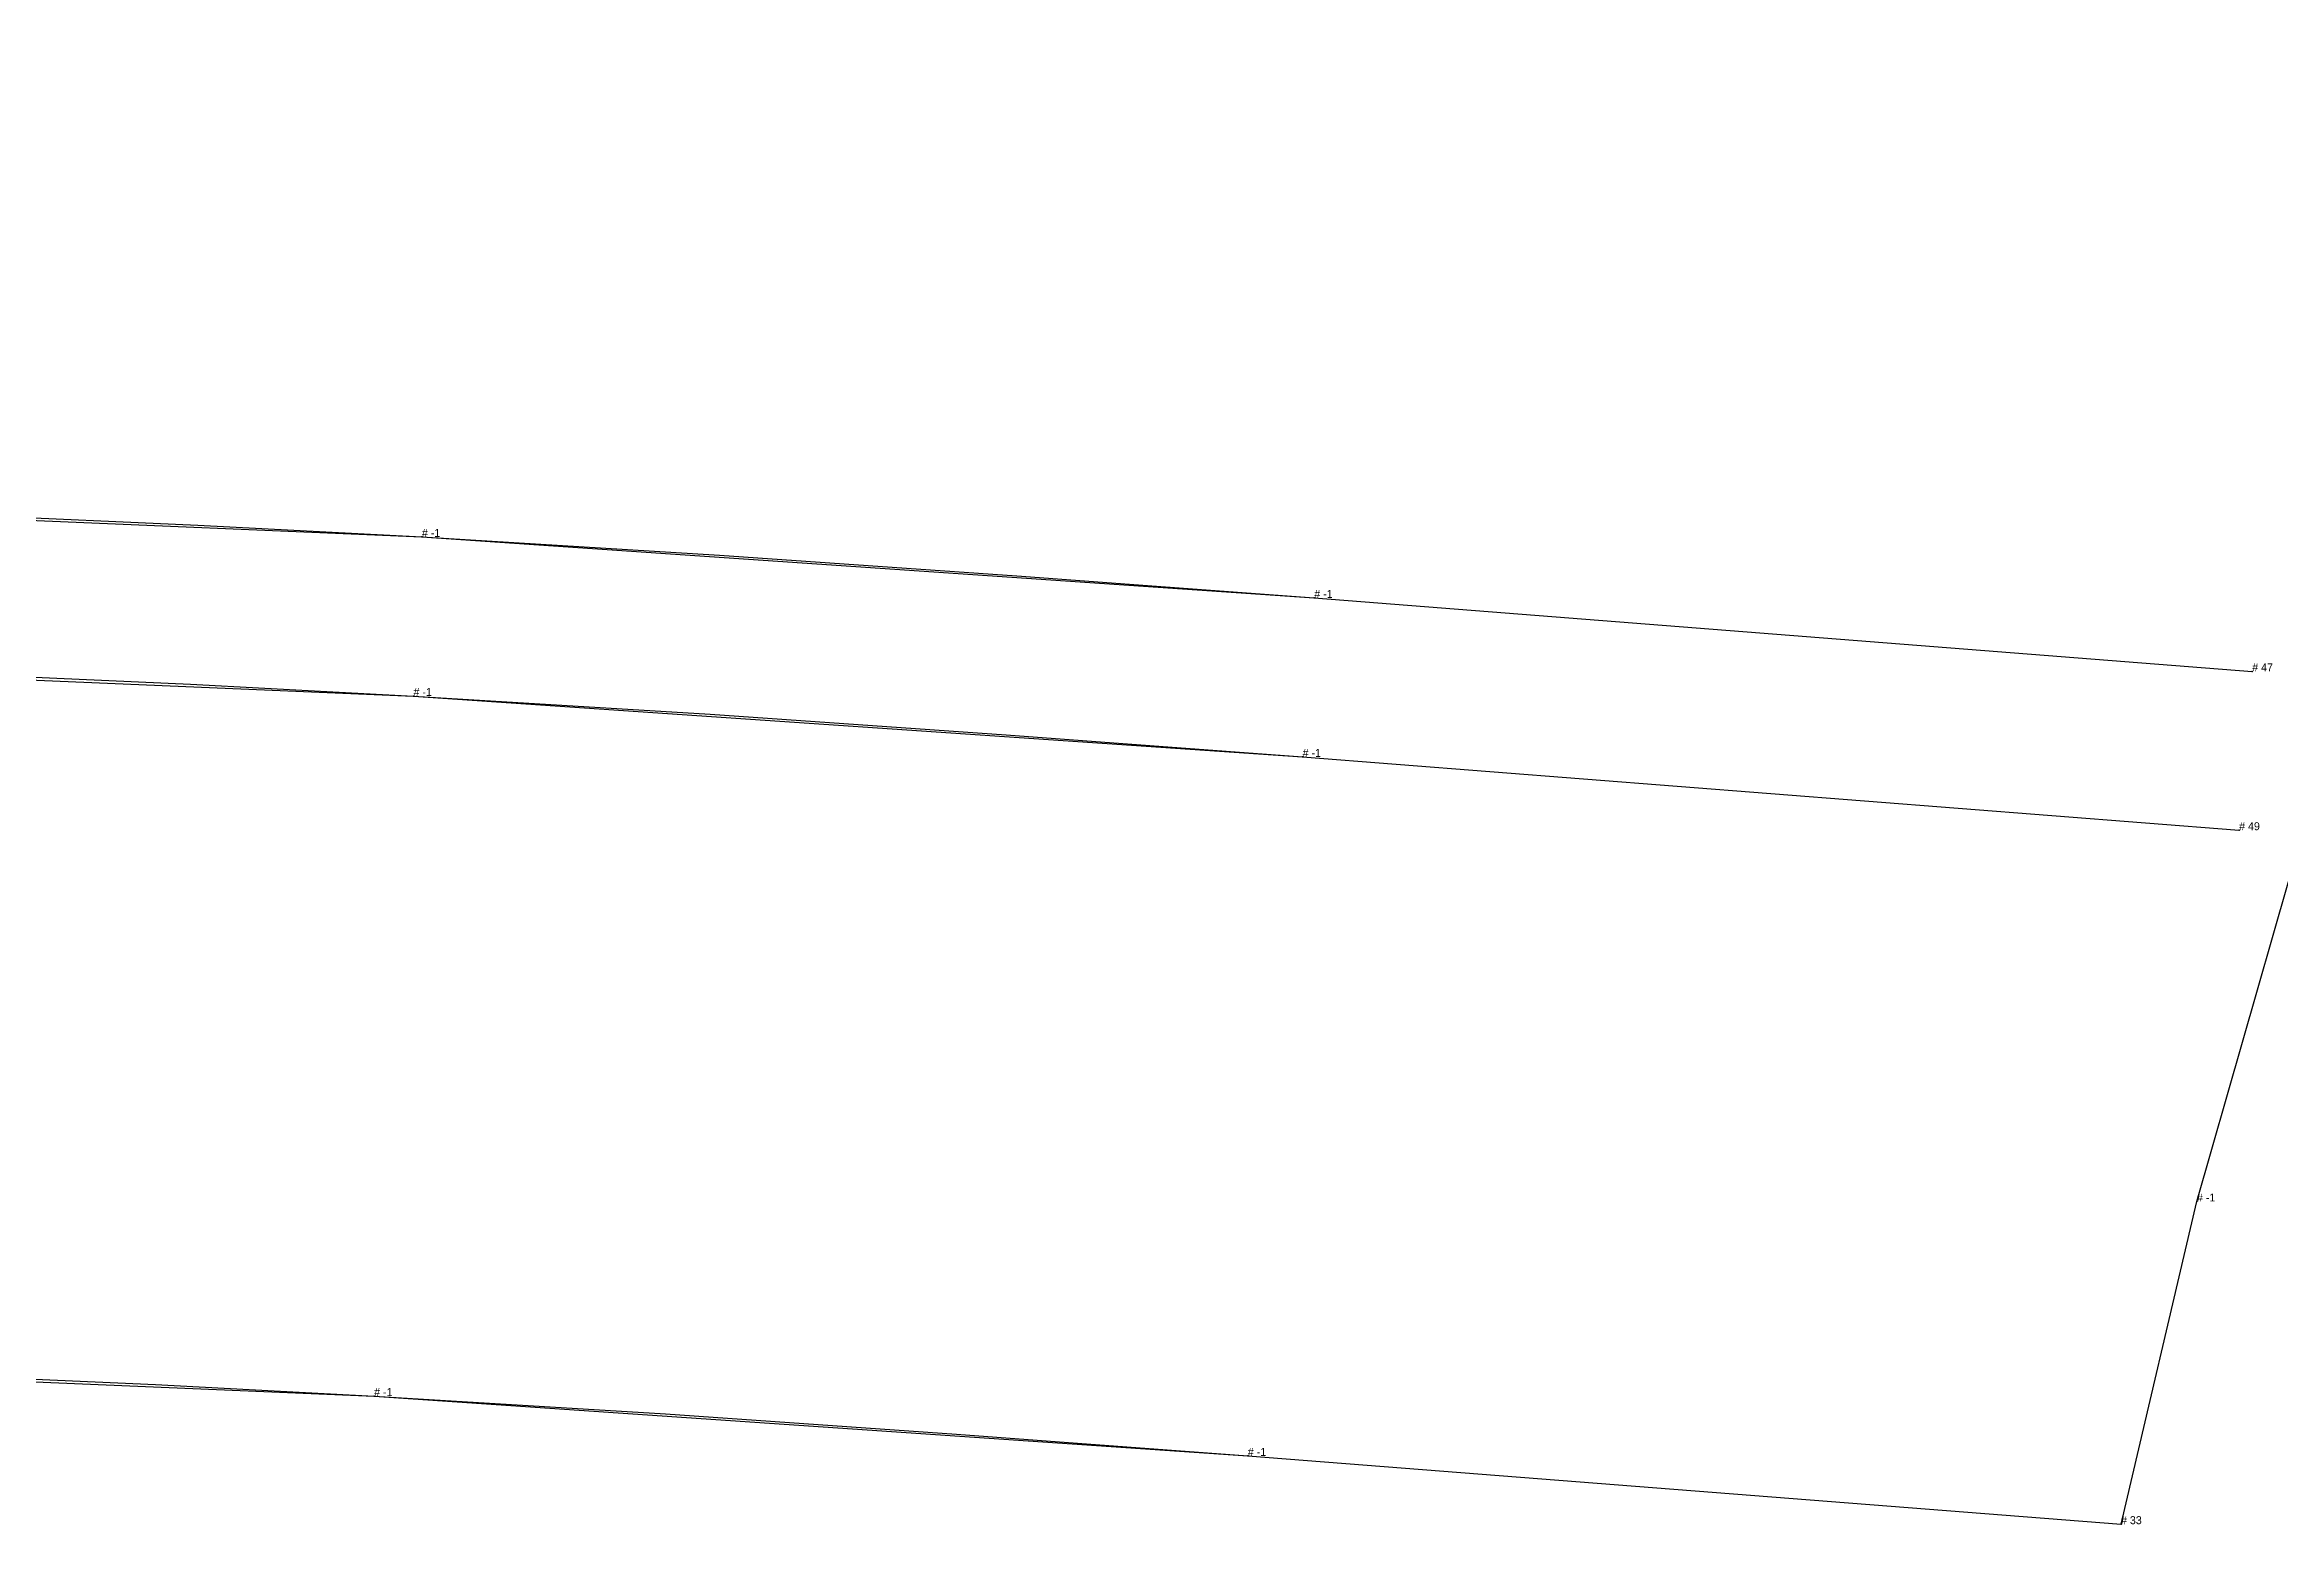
# Model space of a CAD drawing. Extents: x -890 to 8, y 0 to 1459.
# Drawn here: x -521.6 to -451.5, y 1213.2 to 1259.6 of the extents above; entities that cross this region are included whole.
import ezdxf

# ---------------------------------------------------------------- set-up
doc = ezdxf.new("R2010")
doc.units = 0

# ---------------------------------------------------------------- blocks, each defined once
blk = doc.blocks.new('7_M')
at = {"layer": '1'}
blk.add_lwpolyline([(-538.741516, 1218.388916), (-511.280518, 1217.230957), (-483.868408, 1215.353149), (-456.471008, 1213.211548), (-454.088196, 1223.335938), (-451.23172, 1233.335693), (-447.979797, 1243.216553), (-444.117493, 1252.871948), (-439.986603, 1262.412964), (-435.601807, 1271.844971), (-430.948517, 1281.14624), (-421.114502, 1299.471436), (-416.124329, 1308.605103)], dxfattribs=at)
at = {"layer": '14'}
blk.add_lwpolyline([(-538.741516, 1218.388916), (-511.280518, 1217.230957), (-483.868408, 1215.353149), (-456.471008, 1213.211548), (-454.088196, 1223.335938), (-451.23172, 1233.335693), (-447.979797, 1243.216553), (-444.117493, 1252.871948), (-439.986603, 1262.412964), (-435.601807, 1271.844971), (-430.948517, 1281.14624), (-421.114502, 1299.471436), (-416.124329, 1308.605103)], dxfattribs=at)
at = {"layer": '2'}
for p in [(-452.354797, 1239.967285), (-452.764893, 1234.984375), (-456.471008, 1213.211548), (-456.471008, 1213.211548)]:
    blk.add_point(p, dxfattribs=at)
at = {"layer": '3'}
for p in [(-509.781494, 1244.187134), (-481.783508, 1242.271729), (-510.045227, 1239.194092), (-482.149719, 1237.285522), (-454.088196, 1223.335938), (-454.088196, 1223.335938), (-511.280518, 1217.230957), (-511.280518, 1217.230957), (-483.868408, 1215.353149), (-483.868408, 1215.353149)]:
    blk.add_point(p, dxfattribs=at)
at = {"layer": '8'}
for points in [[(-845.216125, 1239.943481), (-815.509155, 1242.26123), (-787.608704, 1244.15979), (-759.591125, 1245.367432), (-731.656494, 1246.024658), (-703.775696, 1246.470703), (-676.260986, 1246.653076), (-648.673096, 1246.700439), (-621.065674, 1246.668335), (-593.111633, 1246.338013), (-537.911377, 1245.372437), (-509.781494, 1244.187134), (-481.783508, 1242.271729), (-452.354797, 1239.967285)], [(-844.805908, 1234.959961), (-815.138, 1237.275269), (-787.344971, 1239.16626), (-759.342102, 1240.372559), (-731.563721, 1241.025635), (-703.834229, 1241.470093), (-676.241516, 1241.653076), (-648.668213, 1241.700684), (-621.00708, 1241.668335), (-593.243408, 1241.339844), (-538.043213, 1240.37439), (-510.045227, 1239.194092), (-482.149719, 1237.285522), (-452.764893, 1234.984375)]]:
    blk.add_lwpolyline(points, dxfattribs=at)
at = {"layer": '84'}
blk.add_lwpolyline([(-525.006958, 1217.901245), (-518.143677, 1217.591553), (-511.280518, 1217.230957), (-502.138123, 1216.668701), (-493.003174, 1216.033936), (-483.868408, 1215.353149), (-456.471008, 1213.211548), (-454.088196, 1223.335938), (-451.23172, 1233.335693), (-449.671448, 1238.29895), (-447.979797, 1243.216553), (-446.108521, 1248.067017), (-444.117493, 1252.871948), (-439.986603, 1262.412964), (-435.601807, 1271.844971), (-430.948517, 1281.14624), (-427.727722, 1287.285645), (-424.441833, 1293.388428), (-421.114502, 1299.471436), (-416.124329, 1308.605103)], dxfattribs=at)
at = {"layer": '85'}
for points in [[(-648.673096, 1246.700439), (-634.869263, 1246.712036), (-621.065674, 1246.668335), (-607.088562, 1246.526489), (-593.111633, 1246.338013), (-583.908203, 1246.219116), (-574.707764, 1246.100098), (-565.509033, 1245.968384), (-556.310913, 1245.811523), (-547.112122, 1245.617065), (-537.911377, 1245.372437), (-530.874878, 1245.143799), (-523.842285, 1244.873535), (-516.811829, 1244.556274), (-509.781494, 1244.187134), (-500.443726, 1243.613647), (-491.113525, 1242.966309), (-481.783508, 1242.271729), (-452.354797, 1239.967285)], [(-648.668213, 1241.700684), (-634.837524, 1241.712402), (-621.00708, 1241.668335), (-607.125183, 1241.5271), (-593.243408, 1241.339844), (-584.039978, 1241.220947), (-574.839539, 1241.102051), (-565.640869, 1240.970459), (-556.442749, 1240.813721), (-547.243896, 1240.619263), (-538.043213, 1240.37439), (-531.039673, 1240.146606), (-524.0401, 1239.877441), (-517.042542, 1239.561646), (-510.045227, 1239.194092), (-500.741608, 1238.622681), (-491.445557, 1237.977539), (-482.149719, 1237.285522), (-452.764893, 1234.984375)]]:
    blk.add_lwpolyline(points, dxfattribs=at)
at = {"layer": '87'}
blk.add_lwpolyline([(-525.006958, 1217.901245), (-518.143677, 1217.591553), (-511.280518, 1217.230957), (-502.138123, 1216.668701), (-493.003174, 1216.033936), (-483.868408, 1215.353149), (-456.471008, 1213.211548), (-454.088196, 1223.335938), (-451.23172, 1233.335693), (-449.671448, 1238.29895), (-447.979797, 1243.216553), (-446.108521, 1248.067017), (-444.117493, 1252.871948), (-439.986603, 1262.412964), (-435.601807, 1271.844971), (-430.948517, 1281.14624), (-427.727722, 1287.285645), (-424.441833, 1293.388428), (-421.114502, 1299.471436), (-416.124329, 1308.605103)], dxfattribs=at)
at = {"layer": '1'}
for s, p in [('# -1', (-454.088196, 1223.335938)), ('# -1', (-511.280518, 1217.230957)), ('# -1', (-483.868408, 1215.353149)), ('# 33', (-456.471008, 1213.211548))]:
    blk.add_text(s, height=0.25, dxfattribs=at).set_placement(p)
at = {"layer": '14'}
for s, p in [('# -1', (-454.088196, 1223.335938)), ('# -1', (-511.280518, 1217.230957)), ('# -1', (-483.868408, 1215.353149)), ('# 33', (-456.471008, 1213.211548))]:
    blk.add_text(s, height=0.25, dxfattribs=at).set_placement(p)
at = {"layer": '8'}
for s, p in [('# -1', (-509.781494, 1244.187134)), ('# -1', (-481.783508, 1242.271729)), ('# 47', (-452.354797, 1239.967285)), ('# -1', (-510.045227, 1239.194092)), ('# -1', (-482.149719, 1237.285522)), ('# 49', (-452.764893, 1234.984375))]:
    blk.add_text(s, height=0.25, dxfattribs=at).set_placement(p)

msp = doc.modelspace()

# ---------------------------------------------------------------- block references
at = {"layer": '1'}
msp.add_blockref('7_M', (0, 0), dxfattribs=at)

doc.saveas('drawing.dxf')
